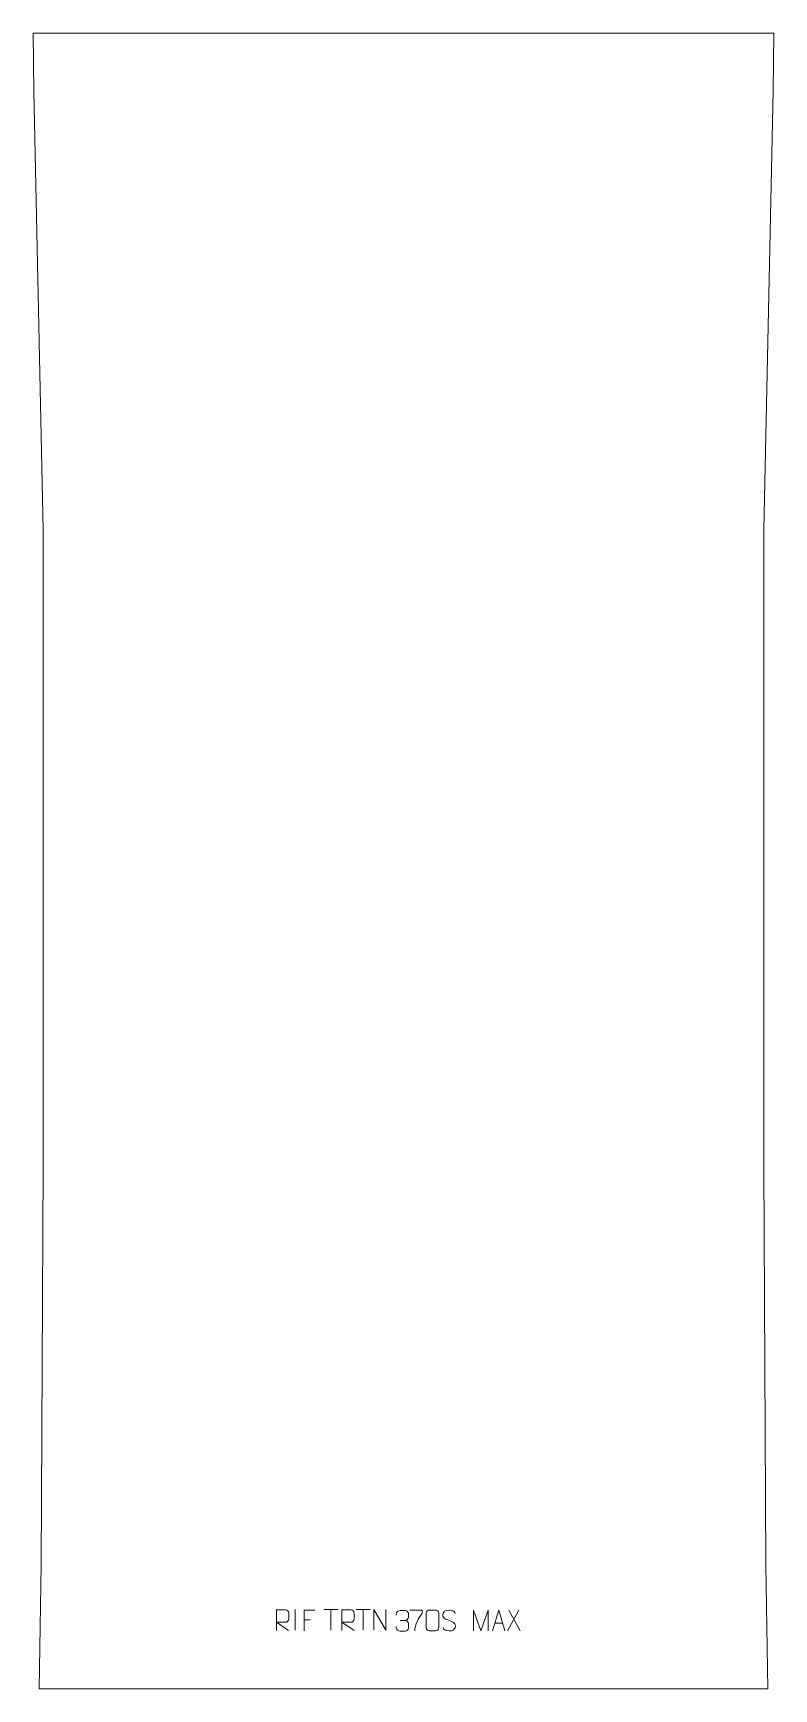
# Model space of a CAD drawing. Header units: millimetres. Extents: x -441 to 453, y -1659 to 341.
import ezdxf

# ---------------------------------------------------------------- set-up
doc = ezdxf.new("R2010")
doc.units = ezdxf.units.MM
doc.header["$MEASUREMENT"] = 0
doc.layers.add('layer 1', color=7, linetype='Continuous')

msp = doc.modelspace()

# ---------------------------------------------------------------- linework, layer by layer
at = {"layer": 'layer 1', "color": 242, "lineweight": 9}
msp.add_open_spline([(-441.4356, 340.913), (-441.4356, 340.913), (452.9656, 340.913), (452.9656, 340.913), (452.9656, 340.913), (452.9656, 340.913), (452.2647, 270.9122), (452.2647, 270.9122), (452.2647, 270.9122), (452.2647, 270.9122), (440.7642, -259.0878), (440.7642, -259.0878), (440.7642, -259.0878), (440.7642, -259.0878), (440.7642, -1029.0871), (440.7642, -1029.0871), (440.7642, -1029.0871), (440.7642, -1029.0871), (443.2647, -1509.0865), (443.2647, -1509.0865), (443.2647, -1509.0865), (443.2647, -1509.0865), (445.7652, -1659.0857), (445.7652, -1659.0857), (445.7652, -1659.0857), (445.7652, -1659.0857), (-434.2352, -1659.0857), (-434.2352, -1659.0857), (-434.2352, -1659.0857), (-434.2352, -1659.0857), (-431.7347, -1509.0865), (-431.7347, -1509.0865), (-431.7347, -1509.0865), (-431.7347, -1509.0865), (-429.2342, -1029.0871), (-429.2342, -1029.0871), (-429.2342, -1029.0871), (-429.2342, -1029.0871), (-429.2342, -259.0878), (-429.2342, -259.0878), (-429.2342, -259.0878), (-429.2342, -259.0878), (-440.7342, 270.9122), (-440.7342, 270.9122), (-440.7342, 270.9122), (-440.7342, 270.9122), (-441.4356, 340.913), (-441.4356, 340.913)], degree=3, knots=[0, 0, 0, 0, 0.076923077, 0.076923077, 0.076923077, 0.076923077, 0.153846154, 0.153846154, 0.153846154, 0.153846154, 0.230769231, 0.230769231, 0.230769231, 0.230769231, 0.307692308, 0.307692308, 0.307692308, 0.307692308, 0.384615385, 0.384615385, 0.384615385, 0.384615385, 0.461538462, 0.461538462, 0.461538462, 0.461538462, 0.538461538, 0.538461538, 0.538461538, 0.538461538, 0.615384615, 0.615384615, 0.615384615, 0.615384615, 0.692307692, 0.692307692, 0.692307692, 0.692307692, 0.769230769, 0.769230769, 0.769230769, 0.769230769, 0.846153846, 0.846153846, 0.846153846, 0.846153846, 1, 1, 1, 1], dxfattribs=at)
at = {"layer": 'layer 1', "color": 250, "lineweight": 9}
for points, knots in [([(-147.5454, -1588.7464), (-147.5454, -1588.7464), (-147.5454, -1563.7929), (-147.5454, -1563.7929), (-147.5454, -1563.7929), (-143.9506, -1563.7929), (-140.3551, -1563.7929), (-136.7599, -1563.7929), (-136.7599, -1563.7929), (-134.4346, -1563.8306), (-132.8773, -1565.3206), (-132.8814, -1567.687), (-132.8814, -1567.687), (-132.8818, -1569.7225), (-132.8818, -1572.7819), (-132.8814, -1574.8179), (-132.8814, -1574.8179), (-132.8879, -1576.6934), (-134.7002, -1578.6352), (-136.7097, -1578.6543), (-136.7097, -1578.6543), (-136.7097, -1578.6543), (-147.5454, -1578.6543), (-147.5454, -1578.6543), (-147.5454, -1578.6543), (-147.5454, -1578.6543), (-132.8907, -1588.7464), (-132.8907, -1588.7464)], [0, 0, 0, 0, 0.125, 0.125, 0.125, 0.125, 0.25, 0.25, 0.25, 0.25, 0.375, 0.375, 0.375, 0.375, 0.5, 0.5, 0.5, 0.5, 0.625, 0.625, 0.625, 0.625, 0.75, 0.75, 0.75, 0.75, 1, 1, 1, 1]), ([(-101.1755, -1563.9382), (-101.1755, -1563.9382), (-114.0495, -1563.9382), (-114.0495, -1563.9382), (-114.0495, -1563.9382), (-114.0495, -1563.9382), (-114.0495, -1588.8918), (-114.0495, -1588.8918)], [0, 0, 0, 0, 0.333333333, 0.333333333, 0.333333333, 0.333333333, 1, 1, 1, 1]), ([(-68.5454, -1588.7464), (-68.5454, -1588.7464), (-68.5454, -1563.7929), (-68.5454, -1563.7929), (-68.5454, -1563.7929), (-64.9506, -1563.7929), (-61.3551, -1563.7929), (-57.7599, -1563.7929), (-57.7599, -1563.7929), (-55.4346, -1563.8306), (-53.8773, -1565.3206), (-53.8814, -1567.687), (-53.8814, -1567.687), (-53.8818, -1569.7225), (-53.8818, -1572.7819), (-53.8814, -1574.8179), (-53.8814, -1574.8179), (-53.8879, -1576.6934), (-55.7002, -1578.6352), (-57.7097, -1578.6543), (-57.7097, -1578.6543), (-57.7097, -1578.6543), (-68.5454, -1578.6543), (-68.5454, -1578.6543), (-68.5454, -1578.6543), (-68.5454, -1578.6543), (-53.8907, -1588.7464), (-53.8907, -1588.7464)], [0, 0, 0, 0, 0.125, 0.125, 0.125, 0.125, 0.25, 0.25, 0.25, 0.25, 0.375, 0.375, 0.375, 0.375, 0.5, 0.5, 0.5, 0.5, 0.625, 0.625, 0.625, 0.625, 0.75, 0.75, 0.75, 0.75, 1, 1, 1, 1]), ([(-30.2088, -1588.2946), (-30.2088, -1588.2946), (-30.2088, -1563.3411), (-30.2088, -1563.3411), (-30.2088, -1563.3411), (-30.2088, -1563.3411), (-15.554, -1588.2946), (-15.554, -1588.2946), (-15.554, -1588.2946), (-15.554, -1588.2946), (-15.554, -1563.3411), (-15.554, -1563.3411)], [0, 0, 0, 0, 0.25, 0.25, 0.25, 0.25, 0.5, 0.5, 0.5, 0.5, 1, 1, 1, 1]), ([(-2.9362, -1570.12), (-2.9362, -1570.12), (-2.9362, -1568.2628), (-2.9362, -1568.2628), (-2.9362, -1568.2628), (-2.9505, -1566.5209), (-0.286, -1564.4028), (1.7731, -1564.4255), (1.7731, -1564.4255), (3.8372, -1564.4255), (5.9012, -1564.4255), (7.9649, -1564.4255), (7.9649, -1564.4255), (10.1594, -1564.4167), (11.7577, -1566.2635), (11.8021, -1568.1756), (11.8021, -1568.1756), (11.8017, -1569.6107), (11.8017, -1571.0458), (11.8021, -1572.4813), (11.8021, -1572.4813), (11.7535, -1574.1348), (10.1509, -1576.3648), (7.9526, -1576.3548), (7.9526, -1576.3548), (10.1563, -1576.366), (11.7643, -1578.1692), (11.8183, -1580.2287), (11.8183, -1580.2287), (11.8179, -1582.0134), (11.8179, -1583.7981), (11.8183, -1585.5832), (11.8183, -1585.5832), (11.8284, -1587.6446), (9.7735, -1589.4077), (7.9526, -1589.3996), (7.9526, -1589.3996), (5.8873, -1589.3993), (3.8221, -1589.3993), (1.7565, -1589.3996), (1.7565, -1589.3996), (-0.4121, -1589.3881), (-2.9431, -1586.9879), (-2.9617, -1585.5261), (-2.9617, -1585.5261), (-2.9617, -1585.5261), (-2.9617, -1583.6175), (-2.9617, -1583.6175)], [0, 0, 0, 0, 0.076923077, 0.076923077, 0.076923077, 0.076923077, 0.153846154, 0.153846154, 0.153846154, 0.153846154, 0.230769231, 0.230769231, 0.230769231, 0.230769231, 0.307692308, 0.307692308, 0.307692308, 0.307692308, 0.384615385, 0.384615385, 0.384615385, 0.384615385, 0.461538462, 0.461538462, 0.461538462, 0.461538462, 0.538461538, 0.538461538, 0.538461538, 0.538461538, 0.615384615, 0.615384615, 0.615384615, 0.615384615, 0.692307692, 0.692307692, 0.692307692, 0.692307692, 0.769230769, 0.769230769, 0.769230769, 0.769230769, 0.846153846, 0.846153846, 0.846153846, 0.846153846, 1, 1, 1, 1]), ([(13.3655, -1563.8859), (13.3655, -1563.8859), (28.1816, -1563.8859), (28.1816, -1563.8859), (28.1816, -1563.8859), (28.1813, -1565.1355), (28.1813, -1566.3851), (28.1816, -1567.6349), (28.1816, -1567.6349), (24.1872, -1573.632), (19.272, -1581.4656), (19.272, -1588.8444)], [0, 0, 0, 0, 0.25, 0.25, 0.25, 0.25, 0.5, 0.5, 0.5, 0.5, 1, 1, 1, 1]), ([(37.1928, -1563.8659), (39.5589, -1563.8659), (41.9254, -1563.8659), (44.2919, -1563.8659), (44.2919, -1563.8659), (46.2724, -1563.8303), (48.2984, -1565.3246), (48.3255, -1567.7667), (48.3255, -1567.7667), (48.3251, -1573.5241), (48.3251, -1579.2819), (48.3255, -1585.0401), (48.3255, -1585.0401), (48.1834, -1587.3677), (46.477, -1588.85), (44.2919, -1588.8608), (44.2919, -1588.8608), (41.9195, -1588.8604), (39.5471, -1588.8604), (37.1751, -1588.8608), (37.1751, -1588.8608), (35.2166, -1588.9664), (33.2102, -1587.0785), (33.2216, -1585.0575), (33.2216, -1585.0575), (33.222, -1579.2769), (33.222, -1573.4966), (33.2216, -1567.7168), (33.2216, -1567.7168), (33.2259, -1565.5748), (35.003, -1563.8523), (37.1928, -1563.8659)], [0, 0, 0, 0, 0.111111111, 0.111111111, 0.111111111, 0.111111111, 0.222222222, 0.222222222, 0.222222222, 0.222222222, 0.333333333, 0.333333333, 0.333333333, 0.333333333, 0.444444444, 0.444444444, 0.444444444, 0.444444444, 0.555555556, 0.555555556, 0.555555556, 0.555555556, 0.666666667, 0.666666667, 0.666666667, 0.666666667, 0.777777778, 0.777777778, 0.777777778, 0.777777778, 1, 1, 1, 1]), ([(60.7735, -1576.3652), (56.5252, -1574.8948), (51.6171, -1573.099), (53.6222, -1567.5787), (53.6222, -1567.5787), (55.1257, -1563.4388), (60.3393, -1563.8273), (63.9429, -1564.4284), (63.9429, -1564.4284), (66.8035, -1564.9056), (67.6682, -1566.1188), (67.9788, -1568.2029)], [0, 0, 0, 0, 0.25, 0.25, 0.25, 0.25, 0.5, 0.5, 0.5, 0.5, 1, 1, 1, 1]), ([(60.7735, -1576.3653), (64.7921, -1578.012), (69.8216, -1579.9003), (67.9876, -1585.2606), (67.9876, -1585.2606), (66.5278, -1589.527), (61.617, -1589.2703), (57.8909, -1588.7156), (57.8909, -1588.7156), (55.1409, -1588.3058), (53.92, -1587.0923), (53.542, -1584.9801)], [0, 0, 0, 0, 0.25, 0.25, 0.25, 0.25, 0.5, 0.5, 0.5, 0.5, 1, 1, 1, 1]), ([(90.2258, -1588.8686), (90.2258, -1588.8686), (90.2258, -1563.9107), (90.2258, -1563.9107), (90.2258, -1563.9107), (90.2258, -1563.9107), (99.1509, -1588.8686), (99.1509, -1588.8686), (99.1509, -1588.8686), (99.1509, -1588.8686), (107.9108, -1563.9112), (107.9108, -1563.9112), (107.9108, -1563.9112), (107.9108, -1563.9112), (107.9108, -1588.8686), (107.9108, -1588.8686)], [0, 0, 0, 0, 0.2, 0.2, 0.2, 0.2, 0.4, 0.4, 0.4, 0.4, 0.6, 0.6, 0.6, 0.6, 1, 1, 1, 1]), ([(113.303, -1588.8419), (113.303, -1588.8419), (120.674, -1563.8884), (120.674, -1563.8884), (120.674, -1563.8884), (120.674, -1563.8884), (128.2439, -1588.8419), (128.2439, -1588.8419)], [0, 0, 0, 0, 0.333333333, 0.333333333, 0.333333333, 0.333333333, 1, 1, 1, 1])]:
    msp.add_open_spline(points, degree=3, knots=knots, dxfattribs=at)
for points in [[(-124.8814, -1563.3308), (-124.8814, -1563.3308), (-124.8814, -1588.3049), (-124.8814, -1588.3049)], [(-114.0495, -1575.8179), (-114.0495, -1575.8179), (-106.8814, -1575.8179), (-106.8814, -1575.8179)], [(-90.375, -1563.3646), (-90.375, -1563.3646), (-73.3878, -1563.3646), (-73.3878, -1563.3646)], [(-81.8812, -1588.2946), (-81.8812, -1588.2946), (-81.8812, -1563.3411), (-81.8812, -1563.3411)], [(-51.375, -1563.3646), (-51.375, -1563.3646), (-34.3878, -1563.3646), (-34.3878, -1563.3646)], [(-42.8812, -1588.2946), (-42.8812, -1588.2946), (-42.8812, -1563.3411), (-42.8812, -1563.3411)], [(1.7735, -1576.3652), (1.7735, -1576.3652), (7.9699, -1576.3652), (7.9699, -1576.3652)], [(116.0256, -1579.5925), (116.0256, -1579.5925), (125.5213, -1579.5925), (125.5213, -1579.5925)], [(145.2113, -1563.9129), (145.2113, -1563.9129), (131.4707, -1588.8087), (131.4707, -1588.8087)], [(132.9253, -1563.9129), (132.9253, -1563.9129), (146.6659, -1588.8664), (146.6659, -1588.8664)]]:
    msp.add_open_spline(points, degree=3, dxfattribs=at)

doc.saveas('drawing.dxf')
